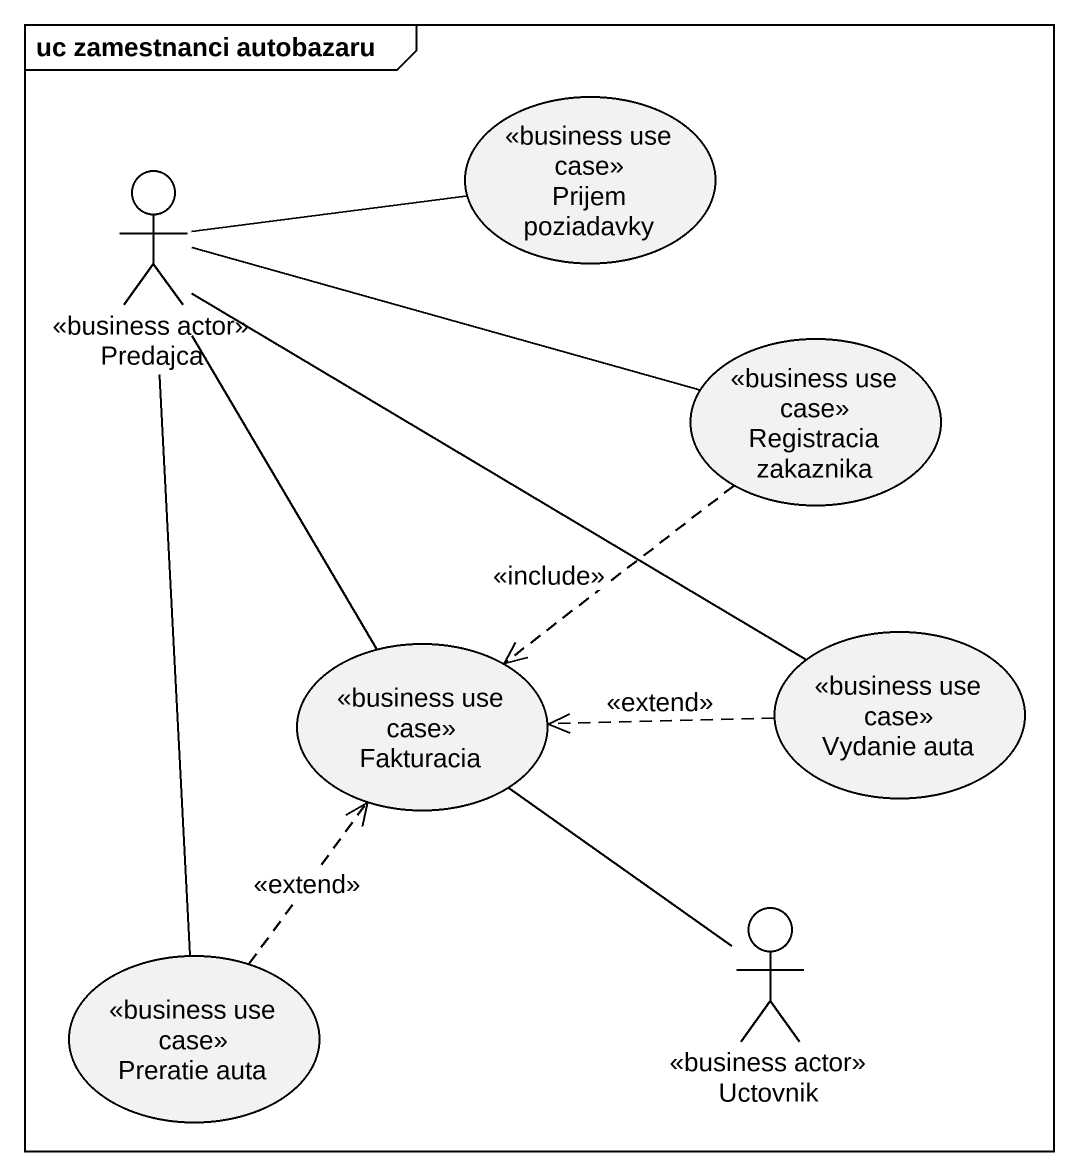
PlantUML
@startuml
mainframe uc zamestnanci autobazaru
actor Predajca <<business actor>>
usecase "Prijem poziadavky" as Prijem_poziadavky <<business use case>>
usecase "Registracia zakaznika" as Registracia_zakaznika <<business use case>>
usecase Fakturacia <<business use case>>
usecase "Vydanie auta" as Vydanie_auta <<business use case>>
actor Uctovnik <<business actor>>
usecase "Preratie auta" as Preratie_auta <<business use case>>
Predajca -right- Prijem_poziadavky
Predajca -right- Registracia_zakaznika
Predajca -- Fakturacia
Predajca -right- Vydanie_auta
Predajca -- Preratie_auta
Registracia_zakaznika ..> Fakturacia : <<include>>
Vydanie_auta .left.> Fakturacia : <<extend>>
Uctovnik -up- Fakturacia
Preratie_auta .up.> Fakturacia : <<extend>>
@enduml
